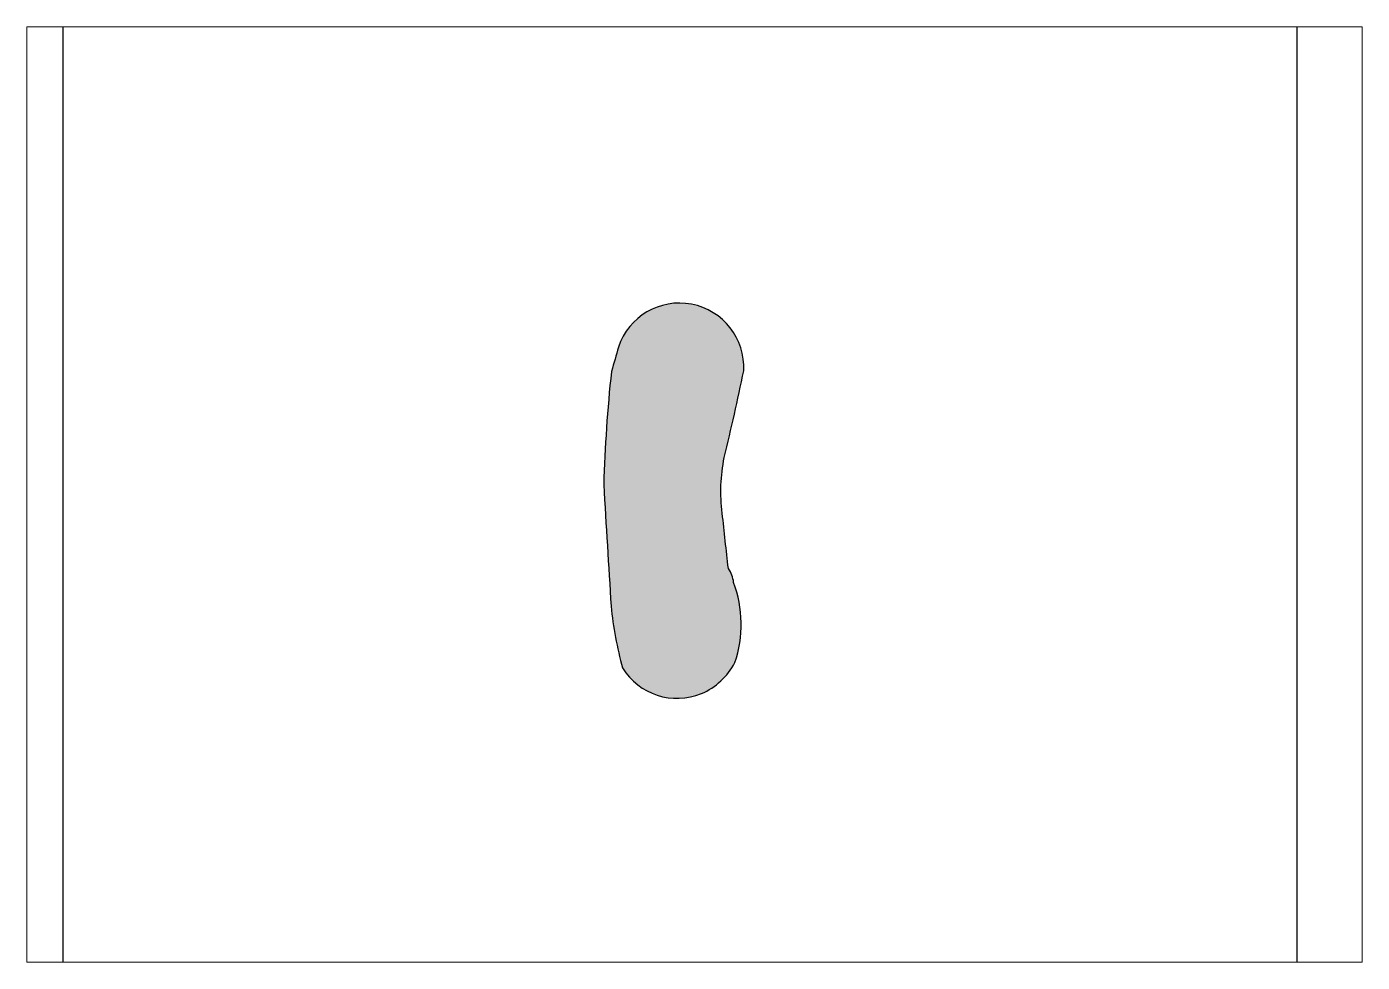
# Paper-space layout 'brazoI' of a CAD drawing. Header units: millimetres. Extents: x 29 to 262, y 20 to 183.
# The model-space entities are those that its viewports show. They can reach past a viewport. Long polylines and large blocks are cut down to what shows.
import ezdxf

# ---------------------------------------------------------------- set-up
doc = ezdxf.new("R2010")
doc.units = ezdxf.units.MM
for name, color, linetype, plot in [('LINEAS', 250, 'Continuous', False), ('noImprimir', 255, 'Continuous', False), ('SOMBRAS', 255, 'Continuous', False)]:
    doc.layers.add(name, color=color, linetype=linetype, plot=plot)

msp = doc.modelspace()

# ---------------------------------------------------------------- hatches: boundary and pattern name
at = {"layer": 'SOMBRAS', "true_color": 0x292a38}
h = msp.add_hatch(dxfattribs=at)
h.set_pattern_fill('ANGLE', color=250, angle=-31.04999)
h.set_pattern_definition([(328.950006, (-380815.226, -136002.691), (3.6027639, 5.98417223), [5.08, -1.905]), (58.950006, (-380815.226, -136002.691), (-5.98417223, 3.6027639), [5.08, -1.905])])
h.paths.add_polyline_path([(-427464, -72680, 0.873788), (-433061, -71613, -0.006809), (-433377, -72702, 0.01901), (-433723, -77768, 0.00116), (-433391, -83205, 0.041497), (-432883, -85963, 0.364666), (-429354, -87109, 0.169929), (-427862, -85725, 0.172189), (-427915, -82138, 0.127746), (-428151, -81519, -0.001064), (-428424, -79045, -0.081257), (-428335, -76554, 0.008964)])

# ---------------------------------------------------------------- linework, layer by layer
at = {"layer": 'LINEAS'}
msp.add_lwpolyline([(-428335, -76554, 0.008964), (-427464, -72680, 0.873788), (-433061, -71613, -0.006809), (-433377, -72702, 0.01901), (-433723, -77768, 0.00116), (-433391, -83205, 0.041497), (-432883, -85963, 0.364666), (-429354, -87109, 0.169929), (-427862, -85725, 0.172189), (-427915, -82138, 0.127746), (-428151, -81519, -0.001064), (-428424, -79045, -0.081257)], format="xyb", close=True, dxfattribs=at)
at = {"layer": 'noImprimir', "color": 7, "true_color": 0xffffff}
msp.add_lwpolyline([(-457882, -45343), (-402750, -45343), (-402750, -113677), (-457882, -113677)], close=True, dxfattribs=at)

psp = doc.layouts.new('brazoI')

# ---------------------------------------------------------------- viewports
at = {"layer": 'noImprimir', "color": 7, "true_color": 0xffffff}
psp.add_viewport(center=(145.33, 101.83), size=(232.53, 162.9325), view_center_point=(-429664.39, -78207.97), view_height=41827.5725, dxfattribs=at)

doc.saveas('drawing.dxf')
